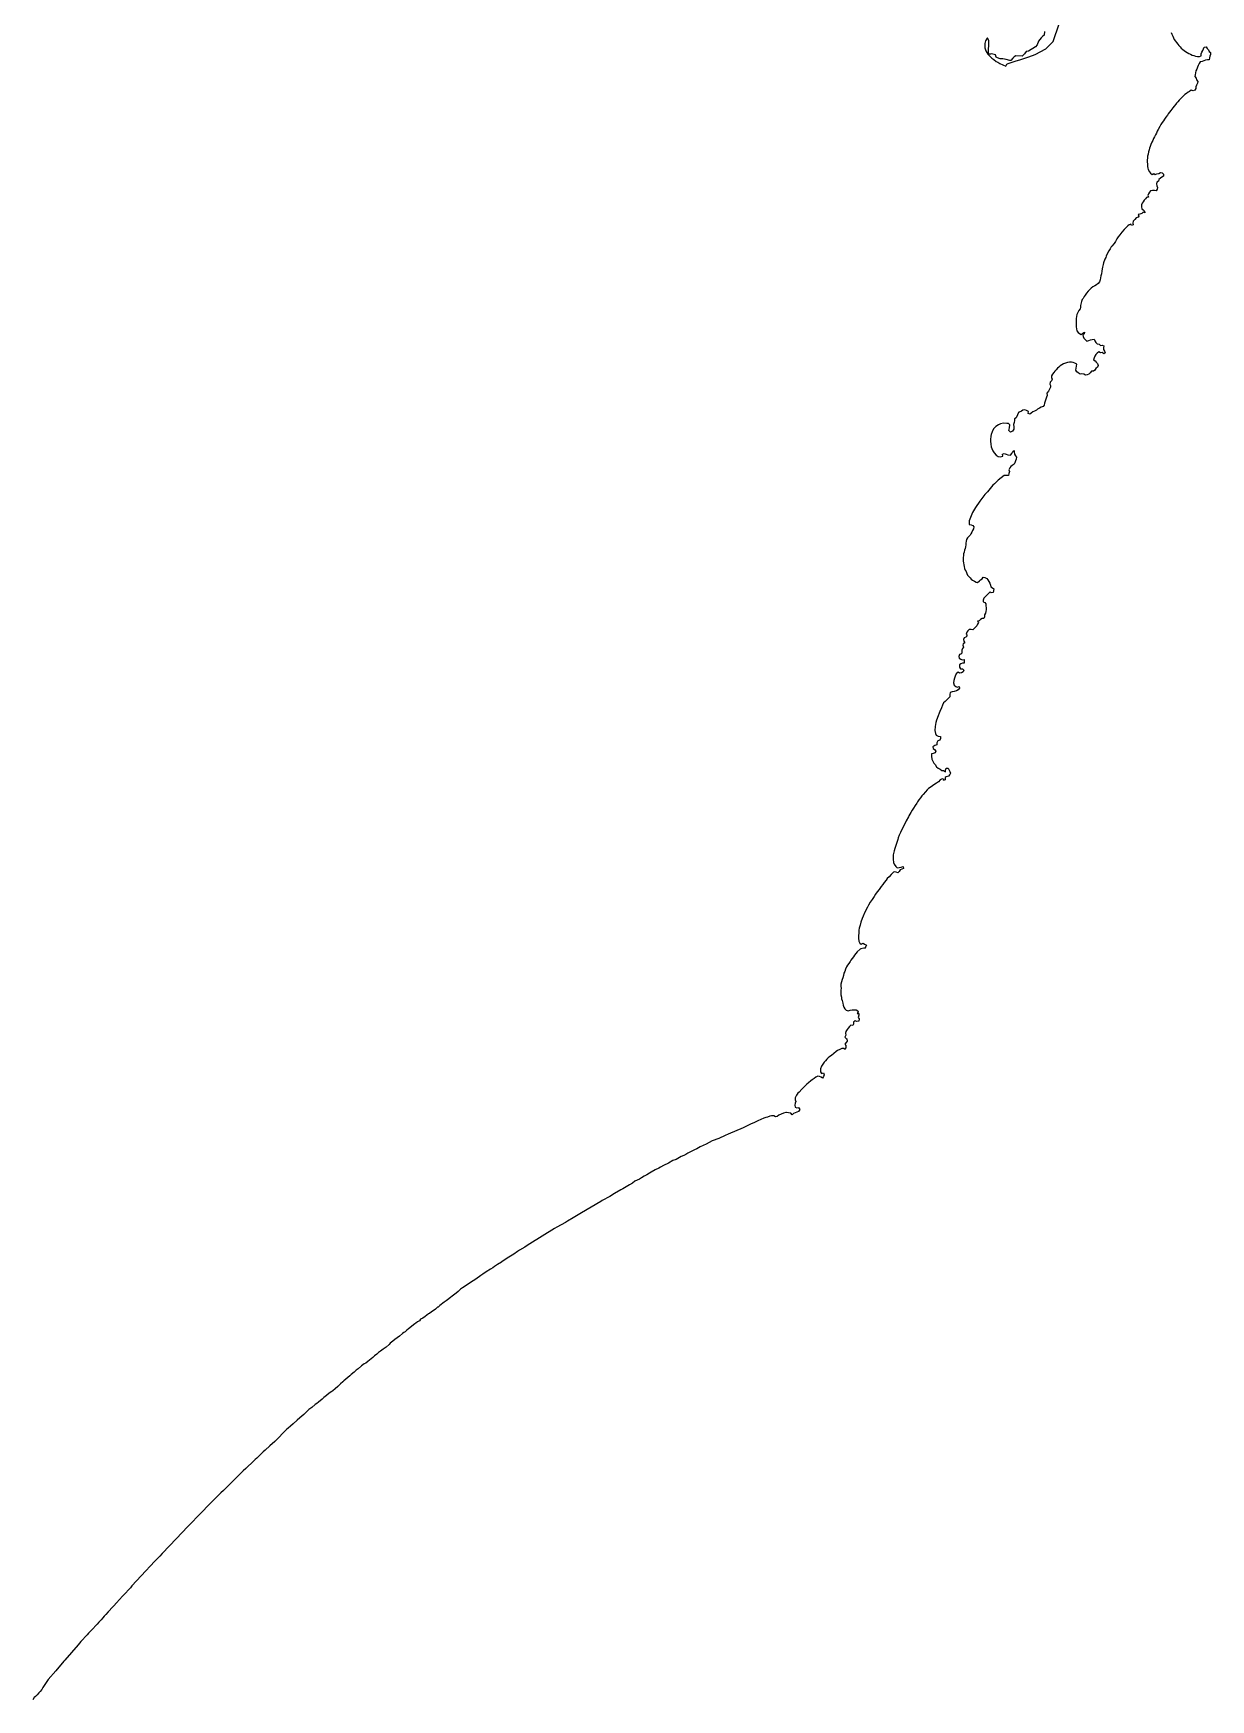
# Model space of a CAD drawing. Extents: x -74 to -34.8, y -33.8 to 5.3.
# Drawn here: x -49.656 to -48.359, y -29.253 to -27.419 of the extents above; entities that cross this region are included whole.
import ezdxf

# ---------------------------------------------------------------- set-up
doc = ezdxf.new("R2010")
doc.units = 0
doc.header["$LTSCALE"] = 2
doc.layers.add('UFEBRASIL', color=7, linetype='Continuous')

msp = doc.modelspace()

# ---------------------------------------------------------------- linework, layer by layer
at = {"layer": 'UFEBRASIL'}
for points in [[(-48.5425, -27.4168), (-48.5426, -27.4206), (-48.5443, -27.4219), (-48.5461, -27.4237), (-48.549, -27.4272), (-48.5506, -27.4313), (-48.5522, -27.4336), (-48.56, -27.4382), (-48.5627, -27.4386), (-48.5645, -27.4411), (-48.5669, -27.4436), (-48.5738, -27.4433), (-48.5759, -27.4445), (-48.5774, -27.446), (-48.5794, -27.4485), (-48.5804, -27.4486), (-48.5844, -27.4473), (-48.5883, -27.4468), (-48.5911, -27.4466), (-48.594, -27.4458), (-48.5955, -27.4449), (-48.5965, -27.4422), (-48.6009, -27.4411), (-48.6019, -27.4415), (-48.6042, -27.4415), (-48.6036, -27.4267), (-48.6052, -27.424), (-48.6054, -27.4241), (-48.6073, -27.427), (-48.608, -27.4298), (-48.6082, -27.4326), (-48.608, -27.4345), (-48.6069, -27.438), (-48.6046, -27.4415), (-48.6019, -27.4445), (-48.6002, -27.446), (-48.5982, -27.4476), (-48.5956, -27.4495), (-48.5938, -27.4505), (-48.5914, -27.452), (-48.5849, -27.4548), (-48.5837, -27.4526), (-48.5823, -27.4518), (-48.5747, -27.4494), (-48.5684, -27.4475), (-48.5595, -27.4444), (-48.5525, -27.4418), (-48.5408, -27.4358), (-48.5328, -27.4276), (-48.5263, -27.4083)], [(-48.4028, -27.4177), (-48.4021, -27.4196), (-48.4011, -27.4218), (-48.4002, -27.4237), (-48.3994, -27.4255), (-48.3982, -27.4272), (-48.397, -27.4289), (-48.3957, -27.4304), (-48.3945, -27.432), (-48.3931, -27.4334), (-48.3917, -27.4349), (-48.3902, -27.4364), (-48.3886, -27.4376), (-48.387, -27.4388), (-48.3853, -27.4399), (-48.3835, -27.4408), (-48.3816, -27.4417), (-48.3797, -27.4425), (-48.3778, -27.4432), (-48.3759, -27.4437), (-48.3738, -27.444), (-48.3717, -27.444), (-48.3698, -27.4434), (-48.3698, -27.4413), (-48.3691, -27.4394), (-48.3681, -27.4376), (-48.3674, -27.4357), (-48.3665, -27.4338), (-48.3645, -27.4336), (-48.3634, -27.4353), (-48.3619, -27.4367), (-48.361, -27.4386), (-48.3594, -27.4399), (-48.3594, -27.4419), (-48.3602, -27.4438), (-48.3606, -27.4458), (-48.3611, -27.4477), (-48.363, -27.448), (-48.365, -27.4482), (-48.367, -27.4489), (-48.3689, -27.4496), (-48.3709, -27.4502), (-48.372, -27.4519), (-48.3731, -27.4539), (-48.374, -27.4558), (-48.3747, -27.458), (-48.3756, -27.4601), (-48.3761, -27.462), (-48.3766, -27.4643), (-48.3767, -27.4663), (-48.3754, -27.4679), (-48.3749, -27.4698), (-48.3736, -27.4715), (-48.3739, -27.4736), (-48.3749, -27.4756), (-48.3757, -27.4775), (-48.3756, -27.4795), (-48.3768, -27.4812), (-48.3788, -27.4818), (-48.3808, -27.4814), (-48.3828, -27.4826), (-48.3843, -27.4834), (-48.386, -27.4849), (-48.3877, -27.4861), (-48.3891, -27.4873), (-48.3911, -27.4893), (-48.3927, -27.4908), (-48.394, -27.4923), (-48.3956, -27.494), (-48.3969, -27.4957), (-48.3979, -27.4968), (-48.3996, -27.4989), (-48.4012, -27.5005), (-48.4022, -27.5021), (-48.4034, -27.5037), (-48.4048, -27.5053), (-48.406, -27.5072), (-48.407, -27.5088), (-48.4086, -27.5108), (-48.4101, -27.513), (-48.4114, -27.515), (-48.4126, -27.5169), (-48.4141, -27.5189), (-48.4149, -27.5204), (-48.4153, -27.5214), (-48.4171, -27.5244), (-48.4183, -27.5265), (-48.4192, -27.5284), (-48.4203, -27.5305), (-48.4214, -27.5325), (-48.4222, -27.5343), (-48.4232, -27.5365), (-48.4241, -27.5385), (-48.4251, -27.5409), (-48.426, -27.5431), (-48.4267, -27.5451), (-48.4272, -27.5471), (-48.4278, -27.5493), (-48.4283, -27.5516), (-48.4288, -27.5538), (-48.4291, -27.5559), (-48.4293, -27.5583), (-48.4292, -27.5603), (-48.4291, -27.5627), (-48.4289, -27.5652), (-48.4284, -27.5671), (-48.4281, -27.5686), (-48.4269, -27.571), (-48.4257, -27.5727), (-48.4239, -27.5739), (-48.4221, -27.5728), (-48.4205, -27.5739), (-48.4185, -27.5733), (-48.4165, -27.5728), (-48.4146, -27.5719), (-48.4126, -27.5721), (-48.4114, -27.5738), (-48.4114, -27.5758), (-48.413, -27.5772), (-48.4147, -27.5782), (-48.4164, -27.5795), (-48.4169, -27.5815), (-48.4186, -27.5826), (-48.4191, -27.5845), (-48.4185, -27.5865), (-48.4178, -27.5883), (-48.4182, -27.5903), (-48.4194, -27.592), (-48.4213, -27.5917), (-48.4235, -27.5916), (-48.4256, -27.592), (-48.4267, -27.5935), (-48.428, -27.5953), (-48.4286, -27.5973), (-48.4279, -27.5992), (-48.4299, -27.5993), (-48.4312, -27.6007), (-48.4325, -27.6023), (-48.4336, -27.6041), (-48.4347, -27.6058), (-48.4356, -27.6076), (-48.4355, -27.6097), (-48.4353, -27.6118), (-48.4337, -27.6131), (-48.4322, -27.6144), (-48.4319, -27.6163), (-48.4337, -27.6156), (-48.4353, -27.6171), (-48.4372, -27.6177), (-48.4392, -27.618), (-48.4384, -27.6198), (-48.4392, -27.621), (-48.4415, -27.6219), (-48.4429, -27.6237), (-48.4446, -27.6254), (-48.4451, -27.6275), (-48.4448, -27.6295), (-48.4465, -27.6304), (-48.4474, -27.6289), (-48.4492, -27.6295), (-48.4506, -27.6306), (-48.4522, -27.6321), (-48.4546, -27.6346), (-48.4571, -27.6376), (-48.4595, -27.6406), (-48.4611, -27.6427), (-48.4628, -27.6449), (-48.4641, -27.648), (-48.4658, -27.6501), (-48.4683, -27.6531), (-48.4691, -27.6538), (-48.4702, -27.656), (-48.4714, -27.6583), (-48.4737, -27.6622), (-48.4744, -27.664), (-48.475, -27.6653), (-48.4758, -27.6674), (-48.4775, -27.6714), (-48.4777, -27.6731), (-48.4784, -27.6762), (-48.479, -27.6779), (-48.4794, -27.6804), (-48.4797, -27.6833), (-48.4802, -27.6855), (-48.4808, -27.688), (-48.4811, -27.69), (-48.4819, -27.6922), (-48.4833, -27.6942), (-48.4851, -27.6955), (-48.4871, -27.6965), (-48.489, -27.6979), (-48.4911, -27.6993), (-48.4927, -27.7009), (-48.4942, -27.7025), (-48.4962, -27.7049), (-48.4975, -27.7069), (-48.4987, -27.7086), (-48.4996, -27.7105), (-48.5008, -27.7119), (-48.5015, -27.7138), (-48.5021, -27.7155), (-48.5027, -27.7182), (-48.5027, -27.7204), (-48.5032, -27.7221), (-48.5047, -27.7237), (-48.5058, -27.726), (-48.5066, -27.7282), (-48.5074, -27.7325), (-48.5076, -27.7343), (-48.5076, -27.739), (-48.5076, -27.7408), (-48.5076, -27.7418), (-48.5067, -27.7462), (-48.5054, -27.748), (-48.504, -27.7493), (-48.5018, -27.7501), (-48.5001, -27.7487), (-48.4984, -27.7476), (-48.4986, -27.7496), (-48.5002, -27.7505), (-48.4998, -27.7524), (-48.499, -27.7544), (-48.4973, -27.7562), (-48.4957, -27.7576), (-48.4936, -27.757), (-48.4917, -27.7563), (-48.4898, -27.7557), (-48.4876, -27.7554), (-48.4868, -27.7574), (-48.4858, -27.7592), (-48.4843, -27.7605), (-48.4823, -27.7609), (-48.4807, -27.7622), (-48.4787, -27.7619), (-48.4769, -27.7629), (-48.4775, -27.7648), (-48.4774, -27.7668), (-48.4763, -27.7685), (-48.4755, -27.7705), (-48.4772, -27.7715), (-48.4787, -27.7701), (-48.4807, -27.7703), (-48.4827, -27.7695), (-48.4842, -27.7709), (-48.4857, -27.7724), (-48.4869, -27.7742), (-48.4878, -27.7761), (-48.4884, -27.778), (-48.4865, -27.7791), (-48.4855, -27.7808), (-48.4839, -27.7823), (-48.4831, -27.7844), (-48.4841, -27.7862), (-48.4857, -27.7877), (-48.4868, -27.7896), (-48.4884, -27.7905), (-48.4907, -27.7908), (-48.4919, -27.7925), (-48.4934, -27.7939), (-48.4953, -27.7945), (-48.4973, -27.795), (-48.4992, -27.7941), (-48.5013, -27.7937), (-48.5032, -27.7938), (-48.5052, -27.7926), (-48.5067, -27.7913), (-48.5078, -27.7894), (-48.5075, -27.7874), (-48.5072, -27.7852), (-48.5068, -27.7828), (-48.5088, -27.7818), (-48.5108, -27.7812), (-48.5128, -27.7809), (-48.5149, -27.7809), (-48.5171, -27.7812), (-48.5194, -27.7818), (-48.5213, -27.7826), (-48.5232, -27.7835), (-48.525, -27.7847), (-48.5266, -27.7861), (-48.5282, -27.7875), (-48.5296, -27.789), (-48.5309, -27.7905), (-48.5322, -27.7922), (-48.5334, -27.7941), (-48.5348, -27.7957), (-48.5347, -27.7977), (-48.5339, -27.7996), (-48.5348, -27.8014), (-48.5362, -27.8029), (-48.5366, -27.8048), (-48.5357, -27.8066), (-48.5358, -27.8084), (-48.5368, -27.8106), (-48.5378, -27.8128), (-48.5397, -27.8147), (-48.5395, -27.8173), (-48.5401, -27.8191), (-48.5409, -27.8215), (-48.5415, -27.8237), (-48.5422, -27.8258), (-48.5429, -27.8279), (-48.544, -27.8294), (-48.546, -27.8301), (-48.5478, -27.8314), (-48.55, -27.8323), (-48.5513, -27.8334), (-48.5533, -27.8346), (-48.5553, -27.8355), (-48.557, -27.8368), (-48.5585, -27.8381), (-48.5605, -27.8371), (-48.5601, -27.8349), (-48.5623, -27.8339), (-48.5641, -27.8333), (-48.5663, -27.8334), (-48.5678, -27.8347), (-48.5702, -27.8359), (-48.5707, -27.8355), (-48.5734, -27.8422), (-48.5754, -27.8431), (-48.5754, -27.8448), (-48.5759, -27.8473), (-48.5765, -27.8495), (-48.5761, -27.8519), (-48.576, -27.8546), (-48.5777, -27.8567), (-48.5798, -27.8578), (-48.5815, -27.856), (-48.5809, -27.8529), (-48.5806, -27.8498), (-48.582, -27.8484), (-48.5839, -27.8481), (-48.5875, -27.8479), (-48.5907, -27.8486), (-48.5932, -27.8499), (-48.5958, -27.8514), (-48.598, -27.8536), (-48.5984, -27.8542), (-48.6, -27.8573), (-48.601, -27.8603), (-48.6014, -27.8623), (-48.602, -27.8657), (-48.6019, -27.8678), (-48.6016, -27.8711), (-48.601, -27.874), (-48.6005, -27.8757), (-48.5993, -27.8784), (-48.5979, -27.8806), (-48.5956, -27.8831), (-48.5933, -27.8845), (-48.5913, -27.885), (-48.5883, -27.8842), (-48.5886, -27.8819), (-48.5869, -27.8812), (-48.5845, -27.8821), (-48.5828, -27.8827), (-48.5799, -27.8831), (-48.5782, -27.8813), (-48.5773, -27.8792), (-48.5758, -27.8779), (-48.5756, -27.8796), (-48.5754, -27.8819), (-48.5742, -27.8839), (-48.5731, -27.8854), (-48.5737, -27.8875), (-48.5744, -27.8894), (-48.5749, -27.8916), (-48.5758, -27.8929), (-48.5779, -27.8944), (-48.5796, -27.8956), (-48.5806, -27.897), (-48.5816, -27.8992), (-48.5809, -27.9011), (-48.5818, -27.9034), (-48.5821, -27.9055), (-48.5836, -27.9057), (-48.5869, -27.9056), (-48.5934, -27.9106), (-48.5974, -27.9147), (-48.5994, -27.9163), (-48.6051, -27.9234), (-48.6079, -27.9265), (-48.6136, -27.9337), (-48.6183, -27.9406), (-48.6215, -27.9461), (-48.6223, -27.948), (-48.6232, -27.9498), (-48.624, -27.9517), (-48.6247, -27.9536), (-48.6252, -27.9556), (-48.6254, -27.9576), (-48.6252, -27.9596), (-48.6233, -27.9599), (-48.6214, -27.9607), (-48.6201, -27.9622), (-48.6206, -27.9642), (-48.6215, -27.966), (-48.6225, -27.9678), (-48.6235, -27.9696), (-48.6244, -27.9714), (-48.6258, -27.9728), (-48.6273, -27.9741), (-48.6283, -27.9759), (-48.6287, -27.978), (-48.6289, -27.98), (-48.629, -27.982), (-48.6292, -27.984), (-48.6299, -27.9859), (-48.6303, -27.9879), (-48.6309, -27.9898), (-48.6314, -27.9917), (-48.6316, -27.9937), (-48.6318, -27.9957), (-48.6318, -27.9978), (-48.6318, -27.9998), (-48.6315, -28.0018), (-48.6312, -28.0038), (-48.6308, -28.0058), (-48.6304, -28.0078), (-48.6296, -28.0097), (-48.6285, -28.0114), (-48.628, -28.0134), (-48.627, -28.0151), (-48.6258, -28.0167), (-48.6244, -28.0183), (-48.623, -28.0196), (-48.6215, -28.0209), (-48.6196, -28.022), (-48.6177, -28.0229), (-48.6161, -28.0232), (-48.6141, -28.0215), (-48.6127, -28.0203), (-48.6109, -28.0192), (-48.6099, -28.0176), (-48.6079, -28.0178), (-48.606, -28.019), (-48.6046, -28.0204), (-48.6037, -28.0224), (-48.6027, -28.0241), (-48.602, -28.0261), (-48.6014, -28.028), (-48.5996, -28.0291), (-48.5981, -28.0304), (-48.5987, -28.0324), (-48.599, -28.0345), (-48.6011, -28.0346), (-48.6023, -28.0337), (-48.6092, -28.0407), (-48.6098, -28.0427), (-48.6099, -28.0446), (-48.608, -28.0455), (-48.607, -28.0469), (-48.6069, -28.0492), (-48.6065, -28.0512), (-48.6066, -28.0532), (-48.6071, -28.0551), (-48.6075, -28.0571), (-48.6084, -28.0589), (-48.6083, -28.061), (-48.6091, -28.0629), (-48.611, -28.0631), (-48.6129, -28.064), (-48.6144, -28.0655), (-48.6163, -28.066), (-48.6152, -28.0675), (-48.6163, -28.0692), (-48.617, -28.0711), (-48.6184, -28.0726), (-48.6198, -28.074), (-48.6213, -28.0755), (-48.6233, -28.075), (-48.6253, -28.075), (-48.6267, -28.0765), (-48.6278, -28.0782), (-48.6286, -28.0801), (-48.6277, -28.0819), (-48.6289, -28.0834), (-48.6308, -28.0842), (-48.6316, -28.0861), (-48.6312, -28.0881), (-48.6301, -28.0898), (-48.6319, -28.0907), (-48.6324, -28.0925), (-48.6316, -28.0944), (-48.6328, -28.096), (-48.6333, -28.098), (-48.6333, -28.1001), (-48.6339, -28.102), (-48.6358, -28.1028), (-48.6366, -28.1047), (-48.6364, -28.1067), (-48.6346, -28.1076), (-48.6329, -28.1086), (-48.6309, -28.1083), (-48.6308, -28.1102), (-48.6308, -28.1122), (-48.6328, -28.112), (-48.6344, -28.113), (-48.6359, -28.1141), (-48.6359, -28.1165), (-48.6347, -28.1184), (-48.6325, -28.1183), (-48.6311, -28.1197), (-48.6319, -28.1216), (-48.6336, -28.1229), (-48.6358, -28.1231), (-48.6376, -28.122), (-48.6396, -28.124), (-48.6407, -28.1263), (-48.6416, -28.1287), (-48.6421, -28.1314), (-48.6424, -28.1337), (-48.6419, -28.1365), (-48.64, -28.1378), (-48.6384, -28.1386), (-48.6364, -28.1378), (-48.6361, -28.1396), (-48.6376, -28.1415), (-48.6394, -28.1426), (-48.6418, -28.1434), (-48.6442, -28.1438), (-48.6462, -28.1444), (-48.6468, -28.1465), (-48.6468, -28.1491), (-48.6485, -28.1512), (-48.6498, -28.1526), (-48.6517, -28.1542), (-48.6536, -28.1559), (-48.6546, -28.1583), (-48.6557, -28.1615), (-48.6575, -28.1654), (-48.6583, -28.1671), (-48.6596, -28.1702), (-48.6613, -28.1751), (-48.662, -28.1775), (-48.6625, -28.1797), (-48.6629, -28.182), (-48.6631, -28.1863), (-48.6625, -28.1895), (-48.6616, -28.1916), (-48.6594, -28.1927), (-48.6569, -28.1928), (-48.657, -28.1951), (-48.6575, -28.1969), (-48.6599, -28.1977), (-48.661, -28.1997), (-48.6611, -28.2021), (-48.6633, -28.2028), (-48.6652, -28.2044), (-48.6651, -28.2063), (-48.6636, -28.2074), (-48.662, -28.2089), (-48.6627, -28.2108), (-48.6648, -28.2116), (-48.6667, -28.212), (-48.6669, -28.2147), (-48.6666, -28.2177), (-48.6654, -28.2201), (-48.6642, -28.2224), (-48.6629, -28.2239), (-48.6614, -28.2262), (-48.6596, -28.2279), (-48.6573, -28.2288), (-48.6554, -28.2305), (-48.6535, -28.2305), (-48.6513, -28.2319), (-48.6513, -28.2298), (-48.6507, -28.2277), (-48.6483, -28.2278), (-48.6473, -28.2299), (-48.6465, -28.2315), (-48.6458, -28.2334), (-48.6467, -28.2348), (-48.648, -28.2367), (-48.6505, -28.2372), (-48.6518, -28.2382), (-48.6519, -28.2407), (-48.6537, -28.2415), (-48.653, -28.2401), (-48.6551, -28.2394), (-48.6573, -28.2406), (-48.6592, -28.2427), (-48.6612, -28.2443), (-48.6641, -28.2462), (-48.6657, -28.2471), (-48.6681, -28.249), (-48.67, -28.2503), (-48.6716, -28.2517), (-48.6734, -28.2537), (-48.676, -28.2567), (-48.6776, -28.2584), (-48.6791, -28.2605), (-48.6807, -28.2627), (-48.6822, -28.2649), (-48.683, -28.2662), (-48.6849, -28.269), (-48.6865, -28.2717), (-48.688, -28.2742), (-48.6895, -28.2767), (-48.6916, -28.2801), (-48.6923, -28.2812), (-48.6947, -28.2857), (-48.7009, -28.2985), (-48.7023, -28.3015), (-48.7034, -28.3046), (-48.7039, -28.3065), (-48.7046, -28.3085), (-48.7071, -28.3162), (-48.7079, -28.3187), (-48.7083, -28.3201), (-48.7089, -28.3231), (-48.7092, -28.3267), (-48.7092, -28.3279), (-48.7087, -28.3318), (-48.7078, -28.3336), (-48.7061, -28.3359), (-48.7046, -28.3377), (-48.7024, -28.3373), (-48.7001, -28.3367), (-48.6979, -28.3362), (-48.6977, -28.3381), (-48.6996, -28.3391), (-48.7015, -28.3398), (-48.7024, -28.3415), (-48.7038, -28.3432), (-48.7058, -28.3423), (-48.7081, -28.3419), (-48.7086, -28.3423), (-48.7112, -28.3448), (-48.7136, -28.3474), (-48.7155, -28.3493), (-48.7169, -28.3512), (-48.7188, -28.3538), (-48.7205, -28.3559), (-48.7221, -28.358), (-48.7246, -28.3612), (-48.7267, -28.3638), (-48.7284, -28.3664), (-48.7301, -28.3691), (-48.7322, -28.3723), (-48.7344, -28.3755), (-48.7363, -28.3787), (-48.7372, -28.3809), (-48.7401, -28.3864), (-48.7421, -28.3907), (-48.7432, -28.3933), (-48.7445, -28.3974), (-48.7454, -28.4007), (-48.7465, -28.404), (-48.7468, -28.4062), (-48.7469, -28.4096), (-48.7471, -28.4122), (-48.7472, -28.4151), (-48.7468, -28.4182), (-48.7458, -28.4204), (-48.7442, -28.4215), (-48.7421, -28.4206), (-48.7406, -28.4217), (-48.7384, -28.4225), (-48.7392, -28.4241), (-48.7406, -28.4263), (-48.7414, -28.4261), (-48.7446, -28.4266), (-48.7454, -28.4272), (-48.7486, -28.4299), (-48.7501, -28.432), (-48.7515, -28.4337), (-48.7527, -28.4355), (-48.7542, -28.4375), (-48.7556, -28.4393), (-48.7565, -28.4408), (-48.7578, -28.4428), (-48.7593, -28.4446), (-48.7604, -28.4467), (-48.7614, -28.449), (-48.7623, -28.4516), (-48.7632, -28.4534), (-48.7639, -28.4562), (-48.7645, -28.4585), (-48.7653, -28.4606), (-48.766, -28.4631), (-48.7665, -28.4657), (-48.7665, -28.4681), (-48.7664, -28.47), (-48.7668, -28.4724), (-48.7668, -28.475), (-48.7665, -28.4773), (-48.7661, -28.4799), (-48.7658, -28.4817), (-48.7651, -28.4837), (-48.7643, -28.4864), (-48.764, -28.4888), (-48.7632, -28.491), (-48.7622, -28.4926), (-48.7608, -28.4943), (-48.7585, -28.4951), (-48.7562, -28.4943), (-48.754, -28.4938), (-48.7518, -28.4939), (-48.7497, -28.4938), (-48.7481, -28.495), (-48.7476, -28.4961), (-48.7487, -28.498), (-48.7469, -28.4978), (-48.7469, -28.4997), (-48.7477, -28.5022), (-48.7465, -28.5038), (-48.7469, -28.5063), (-48.7489, -28.5068), (-48.7509, -28.5061), (-48.7526, -28.5073), (-48.7526, -28.5095), (-48.7534, -28.5111), (-48.7556, -28.5106), (-48.757, -28.5122), (-48.7585, -28.514), (-48.7596, -28.5156), (-48.761, -28.5176), (-48.7615, -28.5197), (-48.761, -28.5219), (-48.7622, -28.524), (-48.7609, -28.5253), (-48.7599, -28.5257), (-48.7598, -28.5285), (-48.7608, -28.53), (-48.7623, -28.5316), (-48.7613, -28.5333), (-48.7611, -28.5355), (-48.7618, -28.5376), (-48.7632, -28.5366), (-48.7655, -28.5363), (-48.7678, -28.5375), (-48.7702, -28.5387), (-48.7717, -28.5399), (-48.7743, -28.5419), (-48.777, -28.544), (-48.7789, -28.5453), (-48.7805, -28.5466), (-48.7819, -28.5482), (-48.7836, -28.55), (-48.7849, -28.5516), (-48.7865, -28.5537), (-48.788, -28.5559), (-48.789, -28.5587), (-48.7892, -28.562), (-48.788, -28.5639), (-48.7858, -28.5633), (-48.785, -28.5655), (-48.7859, -28.5673), (-48.787, -28.5691), (-48.7882, -28.5679), (-48.7902, -28.5672), (-48.792, -28.5671), (-48.7942, -28.5682), (-48.7962, -28.5694), (-48.7981, -28.5708), (-48.7998, -28.5722), (-48.8023, -28.5743), (-48.8042, -28.5759), (-48.806, -28.5775), (-48.8087, -28.5804), (-48.8096, -28.5811), (-48.8124, -28.5844), (-48.8142, -28.5857), (-48.8155, -28.5877), (-48.8169, -28.5907), (-48.8169, -28.593), (-48.8164, -28.5949), (-48.8171, -28.5965), (-48.8175, -28.5989), (-48.8171, -28.6011), (-48.8151, -28.6018), (-48.8132, -28.6015), (-48.8118, -28.6038), (-48.8131, -28.6057), (-48.8152, -28.6065), (-48.817, -28.6074), (-48.8187, -28.6082), (-48.8204, -28.6094), (-48.8219, -28.6078), (-48.8242, -28.6073), (-48.8264, -28.6069), (-48.8272, -28.6069), (-48.8297, -28.6078), (-48.8351, -28.6097), (-48.8368, -28.6112), (-48.8387, -28.6116), (-48.8405, -28.6105), (-48.843, -28.6107), (-48.8447, -28.6111), (-48.8474, -28.612), (-48.8493, -28.6124), (-48.8514, -28.6131), (-48.8579, -28.6162), (-48.8616, -28.6179), (-48.8662, -28.6199), (-48.8743, -28.6237), (-48.8907, -28.6309), (-48.8939, -28.6321), (-48.9009, -28.6355), (-48.9084, -28.6382), (-48.915, -28.6419), (-48.9215, -28.6448), (-48.9254, -28.6471), (-48.928, -28.6481), (-48.9315, -28.6499), (-48.9352, -28.6516), (-48.9375, -28.653), (-48.9395, -28.6541), (-48.9425, -28.6555), (-48.948, -28.6586), (-48.9516, -28.6599), (-48.9563, -28.6627), (-48.9619, -28.6653), (-48.9651, -28.6671), (-48.9672, -28.6682), (-48.9712, -28.6701), (-48.9754, -28.6727), (-48.9775, -28.6736), (-48.9802, -28.6754), (-48.9831, -28.677), (-48.9861, -28.6788), (-48.9884, -28.6803), (-48.9936, -28.6827), (-48.9962, -28.6847), (-48.9993, -28.6865), (-49.0067, -28.691), (-49.0089, -28.692), (-49.0159, -28.6963), (-49.0211, -28.6993), (-49.0295, -28.704), (-49.0311, -28.7051), (-49.0523, -28.7173), (-49.0578, -28.7207), (-49.0616, -28.723), (-49.0678, -28.7267), (-49.0698, -28.7279), (-49.0793, -28.7332), (-49.0819, -28.7347), (-49.1092, -28.7515), (-49.1122, -28.7535), (-49.1146, -28.7552), (-49.1204, -28.7585), (-49.1226, -28.7599), (-49.1268, -28.763), (-49.1324, -28.7663), (-49.1363, -28.7689), (-49.14, -28.7714), (-49.1405, -28.7718), (-49.1446, -28.7743), (-49.1481, -28.7766), (-49.15, -28.778), (-49.1526, -28.7795), (-49.1572, -28.7824), (-49.1608, -28.7849), (-49.1631, -28.7865), (-49.1687, -28.7904), (-49.1717, -28.7923), (-49.1833, -28.8), (-49.1854, -28.8015), (-49.1882, -28.8039), (-49.1903, -28.8057), (-49.1946, -28.8091), (-49.1967, -28.8108), (-49.1999, -28.8131), (-49.2013, -28.8142), (-49.2035, -28.8156), (-49.2082, -28.8194), (-49.2101, -28.8211), (-49.2108, -28.8214), (-49.2131, -28.8235), (-49.2158, -28.8253), (-49.2175, -28.8263), (-49.2195, -28.8282), (-49.2209, -28.8288), (-49.2227, -28.83), (-49.2245, -28.8314), (-49.2271, -28.8334), (-49.2294, -28.8346), (-49.2307, -28.8363), (-49.233, -28.8376), (-49.2346, -28.8388), (-49.2359, -28.8397), (-49.2391, -28.8423), (-49.2412, -28.8439), (-49.2428, -28.845), (-49.2447, -28.8466), (-49.2464, -28.8483), (-49.2478, -28.8491), (-49.2493, -28.8502), (-49.2527, -28.8532), (-49.2553, -28.855), (-49.258, -28.857), (-49.2601, -28.8589), (-49.263, -28.8609), (-49.2642, -28.8625), (-49.2674, -28.8652), (-49.2695, -28.8668), (-49.2708, -28.8674), (-49.2735, -28.8698), (-49.2759, -28.8712), (-49.2775, -28.873), (-49.2801, -28.8748), (-49.282, -28.8767), (-49.2857, -28.8798), (-49.2875, -28.8812), (-49.2897, -28.8829), (-49.2916, -28.8836), (-49.2932, -28.8848), (-49.2945, -28.8859), (-49.2984, -28.8891), (-49.3004, -28.8907), (-49.3025, -28.8927), (-49.3058, -28.8953), (-49.3074, -28.8968), (-49.3118, -28.9006), (-49.3139, -28.9023), (-49.315, -28.9034), (-49.3176, -28.9058), (-49.3196, -28.9076), (-49.3206, -28.9085), (-49.3234, -28.9111), (-49.3262, -28.9133), (-49.3273, -28.9142), (-49.33, -28.9159), (-49.3332, -28.9185), (-49.3359, -28.9209), (-49.3378, -28.9225), (-49.342, -28.9258), (-49.3438, -28.9273), (-49.3456, -28.9285), (-49.3492, -28.9316), (-49.3524, -28.9341), (-49.3541, -28.9355), (-49.3567, -28.938), (-49.358, -28.9393), (-49.3626, -28.9432), (-49.3655, -28.9457), (-49.3698, -28.9497), (-49.3729, -28.9523), (-49.3753, -28.9545), (-49.3768, -28.9557), (-49.3901, -28.9692), (-49.3956, -28.9741), (-49.4005, -28.9786), (-49.4028, -28.9807), (-49.4051, -28.9829), (-49.4099, -28.9875), (-49.4115, -28.9889), (-49.4149, -28.9922), (-49.42, -28.997), (-49.4221, -28.999), (-49.4249, -29.0016), (-49.4278, -29.0046), (-49.4332, -29.0099), (-49.4466, -29.0232), (-49.4494, -29.0259), (-49.4629, -29.0394), (-49.4705, -29.0471), (-49.4861, -29.0633), (-49.4983, -29.0761), (-49.5139, -29.0927), (-49.5165, -29.0953), (-49.5221, -29.1008), (-49.5373, -29.1171), (-49.5473, -29.1283), (-49.549, -29.1302), (-49.5507, -29.1321), (-49.5547, -29.1365), (-49.5578, -29.1396), (-49.5645, -29.147), (-49.5674, -29.1501), (-49.5694, -29.1522), (-49.5725, -29.1557), (-49.5734, -29.1567), (-49.5762, -29.1598), (-49.5778, -29.1615), (-49.5795, -29.1633), (-49.5814, -29.1654), (-49.5836, -29.1678), (-49.584, -29.1683), (-49.5858, -29.1703), (-49.5918, -29.1768), (-49.5932, -29.1783), (-49.5951, -29.1803), (-49.5966, -29.182), (-49.6035, -29.1894), (-49.6065, -29.1932), (-49.6211, -29.2099), (-49.6222, -29.2112), (-49.6311, -29.2217), (-49.6396, -29.2313), (-49.6456, -29.24), (-49.6466, -29.2422), (-49.6484, -29.2443), (-49.65, -29.246), (-49.6517, -29.2481), (-49.6535, -29.2499), (-49.6549, -29.2512), (-49.6566, -29.2535)]]:
    msp.add_lwpolyline(points, dxfattribs=at)

doc.saveas('drawing.dxf')
